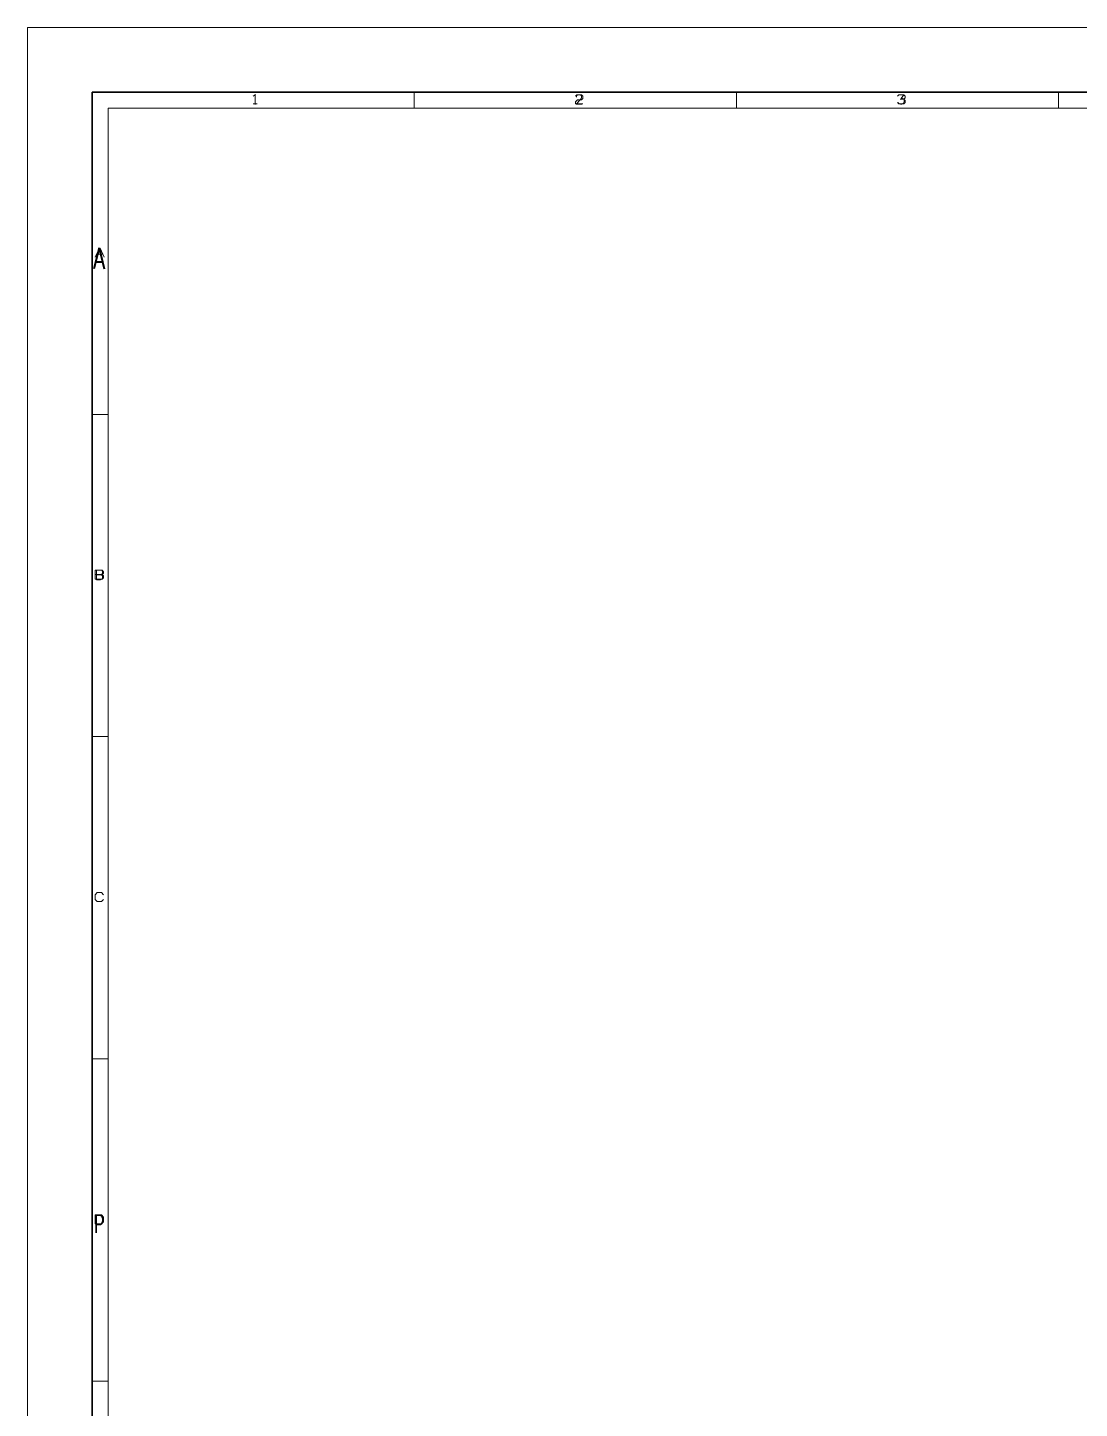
# Model space of a CAD drawing. Extents: x 0 to 174, y 0 to 33.
# Drawn here: x 0 to 12.85, y 16.24 to 33.11 of the extents above; entities that cross this region are included whole.
import ezdxf
from ezdxf.enums import TextEntityAlignment as Align

# ---------------------------------------------------------------- set-up
doc = ezdxf.new("R2010")
doc.units = 0
doc.layers.add('PDF2_형상', color=157, linetype='Continuous', true_color=0x405f80)
doc.layers.add('YOLO_TEXT', color=3, linetype='Continuous', true_color=0x008230)
doc.styles.add('OCR_LATIN', font='txt.shx')

msp = doc.modelspace()

# ---------------------------------------------------------------- linework, layer by layer
at = {"layer": 'PDF2_형상', "color": 7, "lineweight": 13}
for points in [[(0, 0), (0, 33.11), (173.622, 33.11), (173.622, 0)], [(0.984, 0.984), (0.984, 32.126), (172.638, 32.126), (172.638, 0.984)], [(0.827, 18.607), (0.903, 18.607), (0.928, 18.581), (0.928, 18.522), (0.903, 18.497), (0.827, 18.497)]]:
    msp.add_lwpolyline(points, close=True, dxfattribs=at)
at = {"layer": 'PDF2_형상', "color": 7, "lineweight": 35}
msp.add_lwpolyline([(0.787, 0.787), (0.787, 32.323), (172.835, 32.323), (172.835, 0.787)], close=True, dxfattribs=at)
at = {"layer": 'PDF2_형상', "color": 7, "lineweight": 13}
for points in [[(2.756, 32.271), (2.781, 32.288), (2.781, 32.178)], [(4.724, 32.126), (4.724, 32.323)], [(6.693, 32.271), (6.71, 32.288), (6.769, 32.288), (6.786, 32.271), (6.786, 32.246), (6.769, 32.229), (6.718, 32.229), (6.693, 32.203), (6.693, 32.178), (6.786, 32.178)], [(8.661, 32.126), (8.661, 32.323)], [(10.63, 32.271), (10.647, 32.288), (10.706, 32.288), (10.723, 32.271), (10.723, 32.254), (10.706, 32.237), (10.664, 32.237), (10.706, 32.237), (10.723, 32.22), (10.723, 32.195), (10.706, 32.178), (10.647, 32.178), (10.63, 32.195)], [(12.598, 32.126), (12.598, 32.323)], [(2.756, 32.178), (2.807, 32.178)], [(0.827, 30.308), (0.877, 30.418), (0.886, 30.418), (0.936, 30.308)], [(0.844, 30.342), (0.92, 30.342)], [(0.787, 28.386), (0.984, 28.386)], [(0.911, 26.43), (0.928, 26.413), (0.928, 26.388), (0.911, 26.371), (0.827, 26.371), (0.827, 26.481), (0.911, 26.481), (0.928, 26.464), (0.928, 26.447), (0.911, 26.43), (0.827, 26.43)], [(0.787, 24.449), (0.984, 24.449)], [(0.928, 22.518), (0.903, 22.544), (0.852, 22.544), (0.827, 22.518), (0.827, 22.459), (0.852, 22.434), (0.903, 22.434), (0.928, 22.459)], [(0.787, 20.512), (0.984, 20.512)], [(0.787, 16.575), (0.984, 16.575)]]:
    msp.add_lwpolyline(points, dxfattribs=at)

# ---------------------------------------------------------------- texts
at = {"layer": 'YOLO_TEXT', "style": 'OCR_LATIN'}
for s, height, p, p2 in [('I', 0.124, (2.752, 32.172), (2.808, 32.172)), ('2', 0.115, (6.688, 32.175), (6.789, 32.175)), ('3', 0.117, (10.626, 32.174), (10.727, 32.174)), ('A', 0.256, (0.803, 30.165), (0.945, 30.165)), ('B', 0.117, (0.822, 26.366), (0.931, 26.366)), ('P', 0.216, (0.815, 18.388), (0.935, 18.388))]:
    msp.add_text(s, height=height, dxfattribs=at).set_placement(p, p2, align=Align.FIT)

doc.saveas('drawing.dxf')
